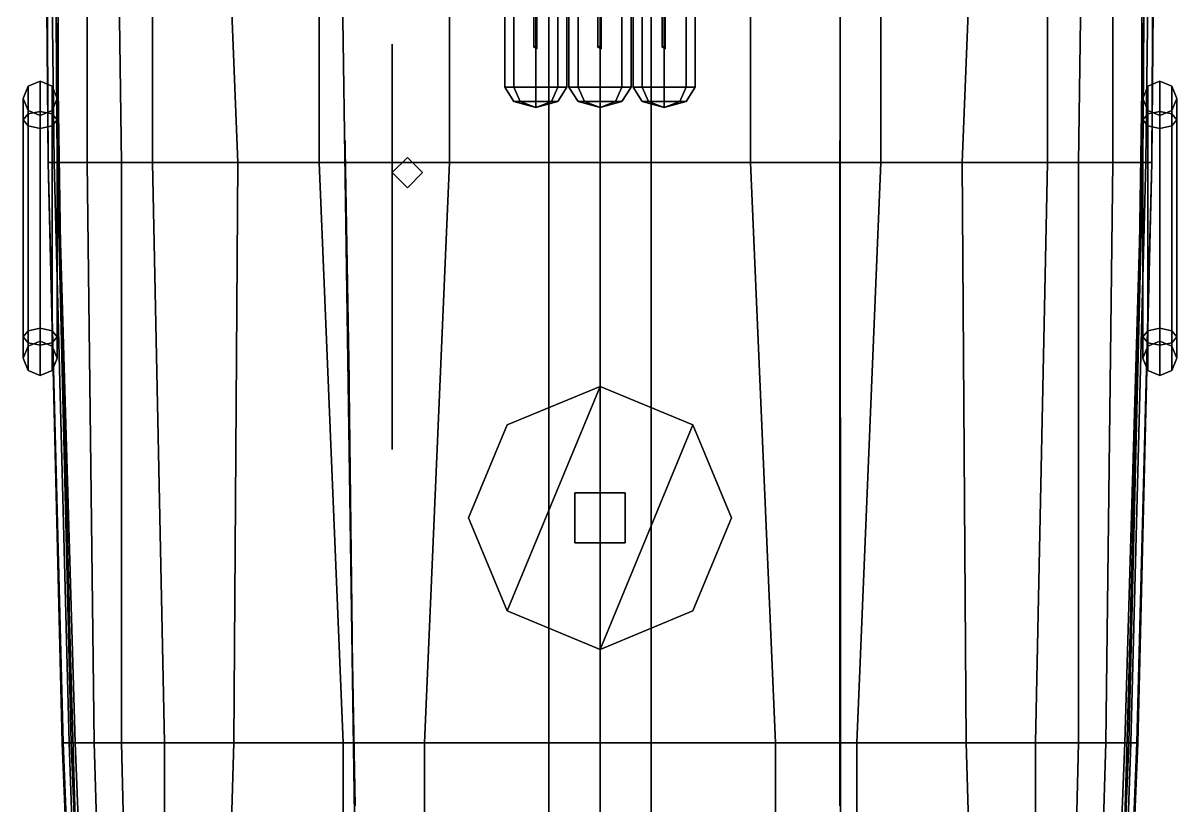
# Model space of a CAD drawing. Header units: millimetres. Extents: x -6 to 6, y -47 to 81.
# Drawn here: x -5.75 to 5.75, y -18.13 to -10.33 of the extents above; entities that cross this region are included whole.
import ezdxf

# ---------------------------------------------------------------- set-up
doc = ezdxf.new("R2010")
doc.units = ezdxf.units.MM
for name, color, linetype in [('boats', 1, 'Continuous'), ('cables', 3, 'Continuous'), ('gun', 1, 'Continuous'), ('rainings', 4, 'Continuous'), ('superstructure', 6, 'Continuous')]:
    doc.layers.add(name, color=color, linetype=linetype)

msp = doc.modelspace()

# ---------------------------------------------------------------- linework, layer by layer
for points in [[(-5.55, -5.99, 0.79), (-5.4, -5.99, -0.27), (-5.4, -11.72, 0.25), (-5.5, -11.72, 1.35)], [(-5.53, -5.99, 1.74), (-5.55, -5.99, 0.79), (-5.5, -11.72, 1.35), (-5.5, -11.72, 1.74)], [(-5.51, -5.99, 2.32), (-5.53, -5.99, 1.74), (-5.5, -11.72, 1.74), (-5.44, -11.72, 2.32)], [(-5.45, -5.99, 2.85), (-5.51, -5.99, 2.32), (-5.44, -11.72, 2.32), (-5.41, -11.72, 2.81)], [(-5.4, -5.99, -0.27), (-5.11, -5.99, -1.11), (-5.11, -11.72, -0.7), (-5.4, -11.72, 0.25)], [(-5.11, -5.99, -1.11), (-4.85, -5.99, -1.59), (-4.77, -11.72, -1.3), (-5.11, -11.72, -0.7)], [(-4.85, -5.99, -1.59), (-4.46, -5.99, -2.02), (-4.46, -11.72, -1.62), (-4.77, -11.72, -1.3)], [(-4.46, -5.99, -2.02), (-3.84, -5.99, -2.4), (-3.61, -11.72, -2.14), (-4.46, -11.72, -1.62)], [(-3.84, -5.99, -2.4), (-2.8, -5.99, -2.77), (-2.8, -11.72, -2.45), (-3.61, -11.72, -2.14)], [(-2.8, -5.99, -2.77), (-1.5, -5.99, -3.04), (-1.5, -11.72, -2.79), (-2.8, -11.72, -2.45)], [(-1.5, -5.99, -3.04), (-0.51, -5.99, -3.16), (-0.51, -11.72, -3.06), (-1.5, -11.72, -2.79)], [(0, -11.72, -3.23), (-0.51, -11.72, -3.06), (-0.51, -5.99, -3.16), (0, -5.99, -3.2)], [(0, -5.99, -3.2), (0.51, -5.99, -3.16), (0.51, -11.72, -3.06), (0, -11.72, -3.23)], [(1.5, -11.72, -2.79), (0.51, -11.72, -3.06), (0.51, -5.99, -3.16), (1.5, -5.99, -3.04)], [(2.8, -11.72, -2.45), (1.5, -11.72, -2.79), (1.5, -5.99, -3.04), (2.8, -5.99, -2.77)], [(3.61, -11.72, -2.14), (2.8, -11.72, -2.45), (2.8, -5.99, -2.77), (3.84, -5.99, -2.4)], [(4.46, -11.72, -1.62), (3.61, -11.72, -2.14), (3.84, -5.99, -2.4), (4.46, -5.99, -2.02)], [(4.77, -11.72, -1.3), (4.46, -11.72, -1.62), (4.46, -5.99, -2.02), (4.85, -5.99, -1.59)], [(5.11, -11.72, -0.7), (4.77, -11.72, -1.3), (4.85, -5.99, -1.59), (5.11, -5.99, -1.11)], [(5.4, -11.72, 0.25), (5.11, -11.72, -0.7), (5.11, -5.99, -1.11), (5.4, -5.99, -0.27)], [(5.5, -11.72, 1.35), (5.4, -11.72, 0.25), (5.4, -5.99, -0.27), (5.55, -5.99, 0.79)], [(5.41, -11.72, 2.81), (5.44, -11.72, 2.32), (5.51, -5.99, 2.32), (5.45, -5.99, 2.85)], [(5.44, -11.72, 2.32), (5.5, -11.72, 1.74), (5.53, -5.99, 1.74), (5.51, -5.99, 2.32)], [(5.5, -11.72, 1.74), (5.5, -11.72, 1.35), (5.55, -5.99, 0.79), (5.53, -5.99, 1.74)], [(-5.5, -11.72, 1.74), (-5.5, -11.72, 1.35), (-5.36, -17.5, 1.15), (-5.35, -17.5, 1.59)], [(-5.5, -11.72, 1.35), (-5.4, -11.72, 0.25), (-5.23, -17.5, 0.25), (-5.36, -17.5, 1.15)], [(-5.44, -11.72, 2.32), (-5.5, -11.72, 1.74), (-5.35, -17.5, 1.59), (-5.29, -17.5, 2.32)], [(-5.41, -11.72, 2.81), (-5.44, -11.72, 2.32), (-5.29, -17.5, 2.32), (-5.27, -17.5, 2.78)], [(-5.4, -11.72, 0.25), (-5.11, -11.72, -0.7), (-5.04, -17.5, -0.43), (-5.23, -17.5, 0.25)], [(-5.11, -11.72, -0.7), (-4.77, -11.72, -1.3), (-4.77, -17.5, -0.96), (-5.04, -17.5, -0.43)], [(-4.77, -11.72, -1.3), (-4.46, -11.72, -1.62), (-4.34, -17.5, -1.4), (-4.77, -17.5, -0.96)], [(-4.46, -11.72, -1.62), (-3.61, -11.72, -2.14), (-3.65, -17.5, -1.8), (-4.34, -17.5, -1.4)], [(-3.61, -11.72, -2.14), (-2.8, -11.72, -2.45), (-2.56, -17.5, -2.25), (-3.65, -17.5, -1.8)], [(-2.8, -11.72, -2.45), (-1.5, -11.72, -2.79), (-1.75, -17.5, -2.47), (-2.56, -17.5, -2.25)], [(-1.5, -11.72, -2.79), (-0.51, -11.72, -3.06), (-0.51, -17.5, -2.79), (-1.75, -17.5, -2.47)], [(0, -17.5, -2.93), (-0.51, -17.5, -2.79), (-0.51, -11.72, -3.06), (0, -11.72, -3.23)], [(0, -11.72, -3.23), (0.51, -11.72, -3.06), (0.51, -17.5, -2.79), (0, -17.5, -2.93)], [(1.75, -17.5, -2.47), (0.51, -17.5, -2.79), (0.51, -11.72, -3.06), (1.5, -11.72, -2.79)], [(2.56, -17.5, -2.25), (1.75, -17.5, -2.47), (1.5, -11.72, -2.79), (2.8, -11.72, -2.45)], [(3.65, -17.5, -1.8), (2.56, -17.5, -2.25), (2.8, -11.72, -2.45), (3.61, -11.72, -2.14)], [(4.34, -17.5, -1.4), (3.65, -17.5, -1.8), (3.61, -11.72, -2.14), (4.46, -11.72, -1.62)], [(4.77, -17.5, -0.96), (4.34, -17.5, -1.4), (4.46, -11.72, -1.62), (4.77, -11.72, -1.3)], [(5.04, -17.5, -0.43), (4.77, -17.5, -0.96), (4.77, -11.72, -1.3), (5.11, -11.72, -0.7)], [(5.23, -17.5, 0.25), (5.04, -17.5, -0.43), (5.11, -11.72, -0.7), (5.4, -11.72, 0.25)], [(5.36, -17.5, 1.15), (5.23, -17.5, 0.25), (5.4, -11.72, 0.25), (5.5, -11.72, 1.35)], [(5.27, -17.5, 2.78), (5.29, -17.5, 2.32), (5.44, -11.72, 2.32), (5.41, -11.72, 2.81)], [(5.29, -17.5, 2.32), (5.35, -17.5, 1.59), (5.5, -11.72, 1.74), (5.44, -11.72, 2.32)], [(5.35, -17.5, 1.59), (5.36, -17.5, 1.15), (5.5, -11.72, 1.35), (5.5, -11.72, 1.74)], [(-5.35, -17.5, 1.59), (-5.36, -17.5, 1.15), (-5.12, -23.25, 1.15), (-5.12, -23.25, 1.59)], [(-5.36, -17.5, 1.15), (-5.23, -17.5, 0.25), (-5, -23.25, 0.25), (-5.12, -23.25, 1.15)], [(-5.29, -17.5, 2.32), (-5.35, -17.5, 1.59), (-5.12, -23.25, 1.59), (-5.09, -23.25, 2.32)], [(-5.27, -17.5, 2.78), (-5.29, -17.5, 2.32), (-5.09, -23.25, 2.32), (-5.03, -23.25, 2.78)], [(-5.23, -17.5, 0.25), (-5.04, -17.5, -0.43), (-4.87, -23.25, -0.28), (-5, -23.25, 0.25)], [(-5.04, -17.5, -0.43), (-4.77, -17.5, -0.96), (-4.63, -23.25, -0.69), (-4.87, -23.25, -0.28)], [(-4.77, -17.5, -0.96), (-4.34, -17.5, -1.4), (-4.34, -23.25, -1), (-4.63, -23.25, -0.69)], [(-4.34, -17.5, -1.4), (-3.65, -17.5, -1.8), (-3.82, -23.25, -1.32), (-4.34, -23.25, -1)], [(-3.65, -17.5, -1.8), (-2.56, -17.5, -2.25), (-2.56, -23.25, -1.82), (-3.82, -23.25, -1.32)], [(-2.56, -17.5, -2.25), (-1.75, -17.5, -2.47), (-1.75, -23.25, -2.09), (-2.56, -23.25, -1.82)], [(-1.75, -17.5, -2.47), (-0.51, -17.5, -2.79), (-0.51, -23.25, -2.4), (-1.75, -23.25, -2.09)], [(0, -23.25, -2.45), (-0.51, -23.25, -2.4), (-0.51, -17.5, -2.79), (0, -17.5, -2.93)], [(0, -17.5, -2.93), (0.51, -17.5, -2.79), (0.51, -23.25, -2.4), (0, -23.25, -2.45)], [(1.75, -23.25, -2.09), (0.51, -23.25, -2.4), (0.51, -17.5, -2.79), (1.75, -17.5, -2.47)], [(2.56, -23.25, -1.82), (1.75, -23.25, -2.09), (1.75, -17.5, -2.47), (2.56, -17.5, -2.25)], [(3.82, -23.25, -1.32), (2.56, -23.25, -1.82), (2.56, -17.5, -2.25), (3.65, -17.5, -1.8)], [(4.34, -23.25, -1), (3.82, -23.25, -1.32), (3.65, -17.5, -1.8), (4.34, -17.5, -1.4)], [(4.63, -23.25, -0.69), (4.34, -23.25, -1), (4.34, -17.5, -1.4), (4.77, -17.5, -0.96)], [(4.87, -23.25, -0.28), (4.63, -23.25, -0.69), (4.77, -17.5, -0.96), (5.04, -17.5, -0.43)], [(5, -23.25, 0.25), (4.87, -23.25, -0.28), (5.04, -17.5, -0.43), (5.23, -17.5, 0.25)], [(5.12, -23.25, 1.15), (5, -23.25, 0.25), (5.23, -17.5, 0.25), (5.36, -17.5, 1.15)], [(5.03, -23.25, 2.78), (5.09, -23.25, 2.32), (5.29, -17.5, 2.32), (5.27, -17.5, 2.78)], [(5.09, -23.25, 2.32), (5.12, -23.25, 1.59), (5.35, -17.5, 1.59), (5.29, -17.5, 2.32)], [(5.12, -23.25, 1.59), (5.12, -23.25, 1.15), (5.36, -17.5, 1.15), (5.35, -17.5, 1.59)]]:
    msp.add_3dface(points)
at = {"layer": 'boats'}
for points in [[(-5.7, -10.96, 4.45), (-5.58, -10.91, 4.45), (-5.58, -10.91, 3.92), (-5.7, -10.96, 3.92)], [(-5.58, -11.21, 3.4), (-5.7, -11.235, 3.444), (-5.7, -10.96, 3.92), (-5.58, -10.91, 3.92)], [(-5.58, -10.91, 4.45), (-5.7, -10.96, 4.45), (-5.7, -11.235, 4.926), (-5.58, -11.21, 4.97)], [(-5.58, -10.91, 4.45), (-5.46, -10.96, 4.45), (-5.46, -10.96, 3.92), (-5.58, -10.91, 3.92)], [(-5.46, -11.235, 3.444), (-5.58, -11.21, 3.4), (-5.58, -10.91, 3.92), (-5.46, -10.96, 3.92)], [(-5.46, -10.96, 4.45), (-5.58, -10.91, 4.45), (-5.58, -11.21, 4.97), (-5.46, -11.235, 4.926)], [(5.46, -10.96, 4.45), (5.58, -10.91, 4.45), (5.58, -10.91, 3.92), (5.46, -10.96, 3.92)], [(5.46, -10.96, 3.92), (5.58, -10.91, 3.92), (5.58, -11.21, 3.4), (5.46, -11.235, 3.444)], [(5.46, -11.235, 4.926), (5.58, -11.21, 4.97), (5.58, -10.91, 4.45), (5.46, -10.96, 4.45)], [(5.58, -10.91, 4.45), (5.7, -10.96, 4.45), (5.7, -10.96, 3.92), (5.58, -10.91, 3.92)], [(5.58, -10.91, 3.92), (5.7, -10.96, 3.92), (5.7, -11.235, 3.444), (5.58, -11.21, 3.4)], [(5.58, -11.21, 4.97), (5.7, -11.235, 4.926), (5.7, -10.96, 4.45), (5.58, -10.91, 4.45)], [(-5.75, -11.08, 4.45), (-5.7, -10.96, 4.45), (-5.7, -10.96, 3.92), (-5.75, -11.08, 3.92)], [(-5.7, -11.235, 3.444), (-5.75, -11.295, 3.548), (-5.75, -11.08, 3.92), (-5.7, -10.96, 3.92)], [(-5.7, -10.96, 4.45), (-5.75, -11.08, 4.45), (-5.75, -11.295, 4.822), (-5.7, -11.235, 4.926)], [(-5.46, -10.96, 4.45), (-5.41, -11.08, 4.45), (-5.41, -11.08, 3.92), (-5.46, -10.96, 3.92)], [(-5.41, -11.295, 3.548), (-5.46, -11.235, 3.444), (-5.46, -10.96, 3.92), (-5.41, -11.08, 3.92)], [(-5.41, -11.08, 4.45), (-5.46, -10.96, 4.45), (-5.46, -11.235, 4.926), (-5.41, -11.295, 4.822)], [(5.41, -11.08, 4.45), (5.46, -10.96, 4.45), (5.46, -10.96, 3.92), (5.41, -11.08, 3.92)], [(5.41, -11.08, 3.92), (5.46, -10.96, 3.92), (5.46, -11.235, 3.444), (5.41, -11.295, 3.548)], [(5.41, -11.295, 4.822), (5.46, -11.235, 4.926), (5.46, -10.96, 4.45), (5.41, -11.08, 4.45)], [(5.7, -10.96, 4.45), (5.75, -11.08, 4.45), (5.75, -11.08, 3.92), (5.7, -10.96, 3.92)], [(5.7, -10.96, 3.92), (5.75, -11.08, 3.92), (5.75, -11.295, 3.548), (5.7, -11.235, 3.444)], [(5.7, -11.235, 4.926), (5.75, -11.295, 4.822), (5.75, -11.08, 4.45), (5.7, -10.96, 4.45)], [(-5.7, -11.2, 4.45), (-5.75, -11.08, 4.45), (-5.75, -11.08, 3.92), (-5.7, -11.2, 3.92)], [(-5.75, -11.295, 3.548), (-5.7, -11.355, 3.652), (-5.7, -11.2, 3.92), (-5.75, -11.08, 3.92)], [(-5.75, -11.08, 4.45), (-5.7, -11.2, 4.45), (-5.7, -11.355, 4.718), (-5.75, -11.295, 4.822)], [(-5.41, -11.08, 4.45), (-5.46, -11.2, 4.45), (-5.46, -11.2, 3.92), (-5.41, -11.08, 3.92)], [(-5.46, -11.355, 3.652), (-5.41, -11.295, 3.548), (-5.41, -11.08, 3.92), (-5.46, -11.2, 3.92)], [(-5.46, -11.2, 4.45), (-5.41, -11.08, 4.45), (-5.41, -11.295, 4.822), (-5.46, -11.355, 4.718)], [(5.46, -11.2, 4.45), (5.41, -11.08, 4.45), (5.41, -11.08, 3.92), (5.46, -11.2, 3.92)], [(5.46, -11.2, 3.92), (5.41, -11.08, 3.92), (5.41, -11.295, 3.548), (5.46, -11.355, 3.652)], [(5.46, -11.355, 4.718), (5.41, -11.295, 4.822), (5.41, -11.08, 4.45), (5.46, -11.2, 4.45)], [(5.75, -11.08, 4.45), (5.7, -11.2, 4.45), (5.7, -11.2, 3.92), (5.75, -11.08, 3.92)], [(5.75, -11.08, 3.92), (5.7, -11.2, 3.92), (5.7, -11.355, 3.652), (5.75, -11.295, 3.548)], [(5.75, -11.295, 4.822), (5.7, -11.355, 4.718), (5.7, -11.2, 4.45), (5.75, -11.08, 4.45)], [(-5.75, -11.295, 3.548), (-5.7, -11.235, 3.444), (-5.7, -13.515, 3.444), (-5.75, -13.455, 3.548)], [(-5.7, -11.235, 4.926), (-5.75, -11.295, 4.822), (-5.75, -13.455, 4.822), (-5.7, -13.515, 4.926)], [(-5.58, -11.25, 4.45), (-5.7, -11.2, 4.45), (-5.7, -11.2, 3.92), (-5.58, -11.25, 3.92)], [(-5.7, -11.355, 3.652), (-5.58, -11.38, 3.695), (-5.58, -11.25, 3.92), (-5.7, -11.2, 3.92)], [(-5.7, -11.2, 4.45), (-5.58, -11.25, 4.45), (-5.58, -11.38, 4.675), (-5.7, -11.355, 4.718)], [(-5.7, -11.235, 3.444), (-5.58, -11.21, 3.4), (-5.58, -13.54, 3.4), (-5.7, -13.515, 3.444)], [(-5.58, -11.21, 4.97), (-5.7, -11.235, 4.926), (-5.7, -13.515, 4.926), (-5.58, -13.54, 4.97)], [(-5.46, -11.2, 4.45), (-5.58, -11.25, 4.45), (-5.58, -11.25, 3.92), (-5.46, -11.2, 3.92)], [(-5.58, -11.38, 3.695), (-5.46, -11.355, 3.652), (-5.46, -11.2, 3.92), (-5.58, -11.25, 3.92)], [(-5.58, -11.25, 4.45), (-5.46, -11.2, 4.45), (-5.46, -11.355, 4.718), (-5.58, -11.38, 4.675)], [(-5.58, -11.21, 3.4), (-5.46, -11.235, 3.444), (-5.46, -13.515, 3.444), (-5.58, -13.54, 3.4)], [(-5.46, -11.235, 4.926), (-5.58, -11.21, 4.97), (-5.58, -13.54, 4.97), (-5.46, -13.515, 4.926)], [(-5.46, -11.2, 3.92), (-5.46, -13.55, 3.92), (-5.46, -13.55, 4.45), (-5.46, -11.2, 4.45)], [(-5.46, -11.2, 4.45), (-5.46, -13.55, 4.45), (-5.46, -13.55, 3.92), (-5.46, -11.2, 3.92)], [(-5.46, -11.2, 3.92), (-5.46, -13.55, 3.92), (-5.46, -13.395, 3.652), (-5.46, -11.355, 3.652)], [(-5.46, -11.355, 3.652), (-5.46, -13.395, 3.652), (-5.46, -13.55, 3.92), (-5.46, -11.2, 3.92)], [(-5.46, -11.2, 4.45), (-5.46, -13.55, 4.45), (-5.46, -13.395, 4.718), (-5.46, -11.355, 4.718)], [(-5.46, -11.355, 4.718), (-5.46, -13.395, 4.718), (-5.46, -13.55, 4.45), (-5.46, -11.2, 4.45)], [(-5.46, -11.235, 3.444), (-5.41, -11.295, 3.548), (-5.41, -13.455, 3.548), (-5.46, -13.515, 3.444)], [(-5.41, -11.295, 4.822), (-5.46, -11.235, 4.926), (-5.46, -13.515, 4.926), (-5.41, -13.455, 4.822)], [(5.46, -13.515, 3.444), (5.41, -13.455, 3.548), (5.41, -11.295, 3.548), (5.46, -11.235, 3.444)], [(5.41, -13.455, 4.822), (5.46, -13.515, 4.926), (5.46, -11.235, 4.926), (5.41, -11.295, 4.822)], [(5.58, -11.25, 4.45), (5.46, -11.2, 4.45), (5.46, -11.2, 3.92), (5.58, -11.25, 3.92)], [(5.46, -13.55, 3.92), (5.46, -11.2, 3.92), (5.46, -11.2, 4.45), (5.46, -13.55, 4.45)], [(5.46, -13.55, 4.45), (5.46, -11.2, 4.45), (5.46, -11.2, 3.92), (5.46, -13.55, 3.92)], [(5.58, -11.25, 3.92), (5.46, -11.2, 3.92), (5.46, -11.355, 3.652), (5.58, -11.38, 3.695)], [(5.46, -13.55, 3.92), (5.46, -11.2, 3.92), (5.46, -11.355, 3.652), (5.46, -13.395, 3.652)], [(5.46, -13.395, 3.652), (5.46, -11.355, 3.652), (5.46, -11.2, 3.92), (5.46, -13.55, 3.92)], [(5.58, -11.38, 4.675), (5.46, -11.355, 4.718), (5.46, -11.2, 4.45), (5.58, -11.25, 4.45)], [(5.46, -13.55, 4.45), (5.46, -11.2, 4.45), (5.46, -11.355, 4.718), (5.46, -13.395, 4.718)], [(5.46, -13.395, 4.718), (5.46, -11.355, 4.718), (5.46, -11.2, 4.45), (5.46, -13.55, 4.45)], [(5.58, -13.54, 3.4), (5.46, -13.515, 3.444), (5.46, -11.235, 3.444), (5.58, -11.21, 3.4)], [(5.46, -13.515, 4.926), (5.58, -13.54, 4.97), (5.58, -11.21, 4.97), (5.46, -11.235, 4.926)], [(5.7, -11.2, 4.45), (5.58, -11.25, 4.45), (5.58, -11.25, 3.92), (5.7, -11.2, 3.92)], [(5.7, -11.2, 3.92), (5.58, -11.25, 3.92), (5.58, -11.38, 3.695), (5.7, -11.355, 3.652)], [(5.7, -11.355, 4.718), (5.58, -11.38, 4.675), (5.58, -11.25, 4.45), (5.7, -11.2, 4.45)], [(5.7, -13.515, 3.444), (5.58, -13.54, 3.4), (5.58, -11.21, 3.4), (5.7, -11.235, 3.444)], [(5.58, -13.54, 4.97), (5.7, -13.515, 4.926), (5.7, -11.235, 4.926), (5.58, -11.21, 4.97)], [(5.75, -13.455, 3.548), (5.7, -13.515, 3.444), (5.7, -11.235, 3.444), (5.75, -11.295, 3.548)], [(5.7, -13.515, 4.926), (5.75, -13.455, 4.822), (5.75, -11.295, 4.822), (5.7, -11.235, 4.926)], [(-5.7, -11.355, 3.652), (-5.75, -11.295, 3.548), (-5.75, -13.455, 3.548), (-5.7, -13.395, 3.652)], [(-5.75, -11.295, 4.822), (-5.7, -11.355, 4.718), (-5.7, -13.395, 4.718), (-5.75, -13.455, 4.822)], [(-5.58, -11.38, 3.695), (-5.7, -11.355, 3.652), (-5.7, -13.395, 3.652), (-5.58, -13.37, 3.695)], [(-5.7, -11.355, 4.718), (-5.58, -11.38, 4.675), (-5.58, -13.37, 4.675), (-5.7, -13.395, 4.718)], [(-5.46, -11.355, 3.652), (-5.58, -11.38, 3.695), (-5.58, -13.37, 3.695), (-5.46, -13.395, 3.652)], [(-5.58, -11.38, 4.675), (-5.46, -11.355, 4.718), (-5.46, -13.395, 4.718), (-5.58, -13.37, 4.675)], [(-5.41, -11.295, 3.548), (-5.46, -11.355, 3.652), (-5.46, -13.395, 3.652), (-5.41, -13.455, 3.548)], [(-5.46, -11.355, 4.718), (-5.41, -11.295, 4.822), (-5.41, -13.455, 4.822), (-5.46, -13.395, 4.718)], [(5.41, -13.455, 3.548), (5.46, -13.395, 3.652), (5.46, -11.355, 3.652), (5.41, -11.295, 3.548)], [(5.46, -13.395, 4.718), (5.41, -13.455, 4.822), (5.41, -11.295, 4.822), (5.46, -11.355, 4.718)], [(5.46, -13.395, 3.652), (5.58, -13.37, 3.695), (5.58, -11.38, 3.695), (5.46, -11.355, 3.652)], [(5.58, -13.37, 4.675), (5.46, -13.395, 4.718), (5.46, -11.355, 4.718), (5.58, -11.38, 4.675)], [(5.58, -13.37, 3.695), (5.7, -13.395, 3.652), (5.7, -11.355, 3.652), (5.58, -11.38, 3.695)], [(5.7, -13.395, 4.718), (5.58, -13.37, 4.675), (5.58, -11.38, 4.675), (5.7, -11.355, 4.718)], [(5.7, -13.395, 3.652), (5.75, -13.455, 3.548), (5.75, -11.295, 3.548), (5.7, -11.355, 3.652)], [(5.75, -13.455, 4.822), (5.7, -13.395, 4.718), (5.7, -11.355, 4.718), (5.75, -11.295, 4.822)], [(-5.75, -13.67, 3.92), (-5.7, -13.55, 3.92), (-5.7, -13.395, 3.652), (-5.75, -13.455, 3.548)], [(-5.75, -13.455, 4.822), (-5.7, -13.395, 4.718), (-5.7, -13.55, 4.45), (-5.75, -13.67, 4.45)], [(-5.7, -13.79, 3.92), (-5.75, -13.67, 3.92), (-5.75, -13.455, 3.548), (-5.7, -13.515, 3.444)], [(-5.7, -13.515, 4.926), (-5.75, -13.455, 4.822), (-5.75, -13.67, 4.45), (-5.7, -13.79, 4.45)], [(-5.7, -13.55, 3.92), (-5.58, -13.5, 3.92), (-5.58, -13.37, 3.695), (-5.7, -13.395, 3.652)], [(-5.7, -13.395, 4.718), (-5.58, -13.37, 4.675), (-5.58, -13.5, 4.45), (-5.7, -13.55, 4.45)], [(-5.58, -13.5, 3.92), (-5.46, -13.55, 3.92), (-5.46, -13.395, 3.652), (-5.58, -13.37, 3.695)], [(-5.58, -13.37, 4.675), (-5.46, -13.395, 4.718), (-5.46, -13.55, 4.45), (-5.58, -13.5, 4.45)], [(-5.46, -13.55, 3.92), (-5.41, -13.67, 3.92), (-5.41, -13.455, 3.548), (-5.46, -13.395, 3.652)], [(-5.46, -13.395, 4.718), (-5.41, -13.455, 4.822), (-5.41, -13.67, 4.45), (-5.46, -13.55, 4.45)], [(-5.41, -13.67, 3.92), (-5.46, -13.79, 3.92), (-5.46, -13.515, 3.444), (-5.41, -13.455, 3.548)], [(-5.41, -13.455, 4.822), (-5.46, -13.515, 4.926), (-5.46, -13.79, 4.45), (-5.41, -13.67, 4.45)], [(5.46, -13.395, 3.652), (5.41, -13.455, 3.548), (5.41, -13.67, 3.92), (5.46, -13.55, 3.92)], [(5.46, -13.55, 4.45), (5.41, -13.67, 4.45), (5.41, -13.455, 4.822), (5.46, -13.395, 4.718)], [(5.58, -13.37, 3.695), (5.46, -13.395, 3.652), (5.46, -13.55, 3.92), (5.58, -13.5, 3.92)], [(5.58, -13.5, 4.45), (5.46, -13.55, 4.45), (5.46, -13.395, 4.718), (5.58, -13.37, 4.675)], [(5.7, -13.395, 3.652), (5.58, -13.37, 3.695), (5.58, -13.5, 3.92), (5.7, -13.55, 3.92)], [(5.7, -13.55, 4.45), (5.58, -13.5, 4.45), (5.58, -13.37, 4.675), (5.7, -13.395, 4.718)], [(5.75, -13.455, 3.548), (5.7, -13.395, 3.652), (5.7, -13.55, 3.92), (5.75, -13.67, 3.92)], [(5.75, -13.67, 4.45), (5.7, -13.55, 4.45), (5.7, -13.395, 4.718), (5.75, -13.455, 4.822)], [(-5.75, -13.67, 4.45), (-5.7, -13.55, 4.45), (-5.7, -13.55, 3.92), (-5.75, -13.67, 3.92)], [(-5.7, -13.55, 4.45), (-5.58, -13.5, 4.45), (-5.58, -13.5, 3.92), (-5.7, -13.55, 3.92)], [(-5.58, -13.84, 3.92), (-5.7, -13.79, 3.92), (-5.7, -13.515, 3.444), (-5.58, -13.54, 3.4)], [(-5.58, -13.54, 4.97), (-5.7, -13.515, 4.926), (-5.7, -13.79, 4.45), (-5.58, -13.84, 4.45)], [(-5.58, -13.5, 4.45), (-5.46, -13.55, 4.45), (-5.46, -13.55, 3.92), (-5.58, -13.5, 3.92)], [(-5.46, -13.79, 3.92), (-5.58, -13.84, 3.92), (-5.58, -13.54, 3.4), (-5.46, -13.515, 3.444)], [(-5.46, -13.515, 4.926), (-5.58, -13.54, 4.97), (-5.58, -13.84, 4.45), (-5.46, -13.79, 4.45)], [(-5.46, -13.55, 4.45), (-5.41, -13.67, 4.45), (-5.41, -13.67, 3.92), (-5.46, -13.55, 3.92)], [(5.41, -13.455, 3.548), (5.46, -13.515, 3.444), (5.46, -13.79, 3.92), (5.41, -13.67, 3.92)], [(5.41, -13.67, 4.45), (5.46, -13.79, 4.45), (5.46, -13.515, 4.926), (5.41, -13.455, 4.822)], [(5.41, -13.67, 4.45), (5.46, -13.55, 4.45), (5.46, -13.55, 3.92), (5.41, -13.67, 3.92)], [(5.46, -13.55, 4.45), (5.58, -13.5, 4.45), (5.58, -13.5, 3.92), (5.46, -13.55, 3.92)], [(5.46, -13.515, 3.444), (5.58, -13.54, 3.4), (5.58, -13.84, 3.92), (5.46, -13.79, 3.92)], [(5.46, -13.79, 4.45), (5.58, -13.84, 4.45), (5.58, -13.54, 4.97), (5.46, -13.515, 4.926)], [(5.58, -13.5, 4.45), (5.7, -13.55, 4.45), (5.7, -13.55, 3.92), (5.58, -13.5, 3.92)], [(5.58, -13.54, 3.4), (5.7, -13.515, 3.444), (5.7, -13.79, 3.92), (5.58, -13.84, 3.92)], [(5.58, -13.84, 4.45), (5.7, -13.79, 4.45), (5.7, -13.515, 4.926), (5.58, -13.54, 4.97)], [(5.7, -13.515, 3.444), (5.75, -13.455, 3.548), (5.75, -13.67, 3.92), (5.7, -13.79, 3.92)], [(5.7, -13.79, 4.45), (5.75, -13.67, 4.45), (5.75, -13.455, 4.822), (5.7, -13.515, 4.926)], [(5.7, -13.55, 4.45), (5.75, -13.67, 4.45), (5.75, -13.67, 3.92), (5.7, -13.55, 3.92)], [(-5.7, -13.79, 4.45), (-5.75, -13.67, 4.45), (-5.75, -13.67, 3.92), (-5.7, -13.79, 3.92)], [(-5.41, -13.67, 4.45), (-5.46, -13.79, 4.45), (-5.46, -13.79, 3.92), (-5.41, -13.67, 3.92)], [(5.46, -13.79, 4.45), (5.41, -13.67, 4.45), (5.41, -13.67, 3.92), (5.46, -13.79, 3.92)], [(5.75, -13.67, 4.45), (5.7, -13.79, 4.45), (5.7, -13.79, 3.92), (5.75, -13.67, 3.92)], [(-5.58, -13.84, 4.45), (-5.7, -13.79, 4.45), (-5.7, -13.79, 3.92), (-5.58, -13.84, 3.92)], [(-5.46, -13.79, 4.45), (-5.58, -13.84, 4.45), (-5.58, -13.84, 3.92), (-5.46, -13.79, 3.92)], [(5.58, -13.84, 4.45), (5.46, -13.79, 4.45), (5.46, -13.79, 3.92), (5.58, -13.84, 3.92)], [(5.7, -13.79, 4.45), (5.58, -13.84, 4.45), (5.58, -13.84, 3.92), (5.7, -13.79, 3.92)]]:
    msp.add_3dface(points, dxfattribs=at)
at = {"layer": 'cables'}
for points in [[(0, -9.99, 9.24), (0, -10.03, 9.28), (0, -13.95, 7.42), (0, -13.95, 7.37)], [(0, -10.03, 9.28), (0, -9.99, 9.24), (0, -13.95, 7.37), (0, -13.95, 7.42)]]:
    msp.add_3dface(points, dxfattribs=at)
at = {"layer": 'gun'}
for points in [[(-0.95, -10.97, 6.21), (-0.859, -10.97, 6.429), (-0.859, -4.28, 6.429), (-0.95, -5.32, 6.21)], [(-0.859, -10.97, 6.429), (-0.64, -10.97, 6.52), (-0.64, -4.28, 6.52), (-0.859, -4.28, 6.429)], [(-0.66, -10.57, 6.55), (-0.63, -10.587, 6.567), (-0.63, -4.33, 6.567), (-0.66, -4.33, 6.55)], [(-0.63, -10.587, 6.533), (-0.66, -10.57, 6.55), (-0.66, -4.33, 6.55), (-0.63, -4.33, 6.533)], [(-0.64, -10.97, 6.52), (-0.421, -10.97, 6.429), (-0.421, -4.28, 6.429), (-0.64, -4.28, 6.52)], [(-0.63, -10.587, 6.567), (-0.63, -10.553, 6.533), (-0.63, -4.33, 6.533), (-0.63, -4.33, 6.567)], [(-0.421, -10.97, 6.429), (-0.33, -10.97, 6.21), (-0.33, -5.32, 6.21), (-0.421, -4.28, 6.429)], [(-0.31, -10.97, 6.21), (-0.219, -10.97, 6.429), (-0.219, -4.28, 6.429), (-0.31, -5.32, 6.21)], [(-0.219, -10.97, 6.429), (0, -10.97, 6.52), (0, -4.28, 6.52), (-0.219, -4.28, 6.429)], [(-0.02, -10.57, 6.55), (0.01, -10.587, 6.567), (0.01, -4.33, 6.567), (-0.02, -4.33, 6.55)], [(0.01, -10.587, 6.533), (-0.02, -10.57, 6.55), (-0.02, -4.33, 6.55), (0.01, -4.33, 6.533)], [(0, -10.97, 6.52), (0.219, -10.97, 6.429), (0.219, -4.28, 6.429), (0, -4.28, 6.52)], [(0.01, -10.587, 6.567), (0.01, -10.553, 6.533), (0.01, -4.33, 6.533), (0.01, -4.33, 6.567)], [(0.219, -10.97, 6.429), (0.31, -10.97, 6.21), (0.31, -5.32, 6.21), (0.219, -4.28, 6.429)], [(0.33, -10.97, 6.21), (0.421, -10.97, 6.429), (0.421, -4.28, 6.429), (0.33, -5.32, 6.21)], [(0.421, -10.97, 6.429), (0.64, -10.97, 6.52), (0.64, -4.28, 6.52), (0.421, -4.28, 6.429)], [(0.62, -10.57, 6.55), (0.65, -10.587, 6.567), (0.65, -4.33, 6.567), (0.62, -4.33, 6.55)], [(0.65, -10.587, 6.533), (0.62, -10.57, 6.55), (0.62, -4.33, 6.55), (0.65, -4.33, 6.533)], [(0.64, -10.97, 6.52), (0.859, -10.97, 6.429), (0.859, -4.28, 6.429), (0.64, -4.28, 6.52)], [(0.65, -10.587, 6.567), (0.65, -10.553, 6.533), (0.65, -4.33, 6.533), (0.65, -4.33, 6.567)], [(0.859, -10.97, 6.429), (0.95, -10.97, 6.21), (0.95, -5.32, 6.21), (0.859, -4.28, 6.429)], [(-0.859, -10.97, 5.991), (-0.95, -10.97, 6.21), (-0.95, -5.32, 6.21), (-0.859, -6.79, 5.991)], [(-0.33, -10.97, 6.21), (-0.421, -10.97, 5.991), (-0.421, -6.79, 5.991), (-0.33, -5.32, 6.21)], [(-0.219, -10.97, 5.991), (-0.31, -10.97, 6.21), (-0.31, -5.32, 6.21), (-0.219, -6.79, 5.991)], [(0.31, -10.97, 6.21), (0.219, -10.97, 5.991), (0.219, -6.79, 5.991), (0.31, -5.32, 6.21)], [(0.421, -10.97, 5.991), (0.33, -10.97, 6.21), (0.33, -5.32, 6.21), (0.421, -6.79, 5.991)], [(0.95, -10.97, 6.21), (0.859, -10.97, 5.991), (0.859, -6.79, 5.991), (0.95, -5.32, 6.21)], [(-0.64, -10.97, 5.9), (-0.859, -10.97, 5.991), (-0.859, -6.79, 5.991), (-0.64, -7.28, 5.9)], [(-0.421, -10.97, 5.991), (-0.64, -10.97, 5.9), (-0.64, -7.28, 5.9), (-0.421, -6.79, 5.991)], [(0, -10.97, 5.9), (-0.219, -10.97, 5.991), (-0.219, -6.79, 5.991), (0, -7.28, 5.9)], [(0.219, -10.97, 5.991), (0, -10.97, 5.9), (0, -7.28, 5.9), (0.219, -6.79, 5.991)], [(0.64, -10.97, 5.9), (0.421, -10.97, 5.991), (0.421, -6.79, 5.991), (0.64, -7.28, 5.9)], [(0.859, -10.97, 5.991), (0.64, -10.97, 5.9), (0.64, -7.28, 5.9), (0.859, -6.79, 5.991)], [(-0.63, -10.553, 6.51), (-0.66, -10.57, 6.51), (-0.66, -10.57, 6.55), (-0.63, -10.553, 6.533)], [(-0.66, -10.57, 6.51), (-0.63, -10.587, 6.51), (-0.63, -10.587, 6.567), (-0.66, -10.57, 6.55)], [(-0.63, -10.587, 6.51), (-0.63, -10.553, 6.51), (-0.63, -10.553, 6.533), (-0.63, -10.587, 6.567)], [(0.01, -10.553, 6.51), (-0.02, -10.57, 6.51), (-0.02, -10.57, 6.55), (0.01, -10.553, 6.533)], [(-0.02, -10.57, 6.51), (0.01, -10.587, 6.51), (0.01, -10.587, 6.567), (-0.02, -10.57, 6.55)], [(0.01, -10.587, 6.51), (0.01, -10.553, 6.51), (0.01, -10.553, 6.533), (0.01, -10.587, 6.567)], [(0.65, -10.553, 6.51), (0.62, -10.57, 6.51), (0.62, -10.57, 6.55), (0.65, -10.553, 6.533)], [(0.62, -10.57, 6.51), (0.65, -10.587, 6.51), (0.65, -10.587, 6.567), (0.62, -10.57, 6.55)], [(0.65, -10.587, 6.51), (0.65, -10.553, 6.51), (0.65, -10.553, 6.533), (0.65, -10.587, 6.567)], [(-0.859, -11.11, 6.21), (-0.95, -10.97, 6.21), (-0.859, -10.97, 5.991), (-0.795, -11.11, 6.055)], [(-0.795, -11.11, 6.365), (-0.859, -10.97, 6.429), (-0.95, -10.97, 6.21), (-0.859, -11.11, 6.21)], [(-0.795, -11.11, 6.055), (-0.859, -10.97, 5.991), (-0.64, -10.97, 5.9), (-0.64, -11.11, 5.991)], [(-0.64, -11.11, 6.429), (-0.64, -10.97, 6.52), (-0.859, -10.97, 6.429), (-0.795, -11.11, 6.365)], [(-0.64, -11.11, 5.991), (-0.64, -10.97, 5.9), (-0.421, -10.97, 5.991), (-0.485, -11.11, 6.055)], [(-0.485, -11.11, 6.365), (-0.421, -10.97, 6.429), (-0.64, -10.97, 6.52), (-0.64, -11.11, 6.429)], [(-0.485, -11.11, 6.055), (-0.421, -10.97, 5.991), (-0.33, -10.97, 6.21), (-0.421, -11.11, 6.21)], [(-0.421, -11.11, 6.21), (-0.33, -10.97, 6.21), (-0.421, -10.97, 6.429), (-0.485, -11.11, 6.365)], [(-0.155, -11.11, 6.365), (-0.219, -10.97, 6.429), (-0.31, -10.97, 6.21), (-0.219, -11.11, 6.21)], [(-0.219, -11.11, 6.21), (-0.31, -10.97, 6.21), (-0.219, -10.97, 5.991), (-0.155, -11.11, 6.055)], [(0, -11.11, 6.429), (0, -10.97, 6.52), (-0.219, -10.97, 6.429), (-0.155, -11.11, 6.365)], [(-0.155, -11.11, 6.055), (-0.219, -10.97, 5.991), (0, -10.97, 5.9), (0, -11.11, 5.991)], [(0.155, -11.11, 6.365), (0.219, -10.97, 6.429), (0, -10.97, 6.52), (0, -11.11, 6.429)], [(0, -11.11, 5.991), (0, -10.97, 5.9), (0.219, -10.97, 5.991), (0.155, -11.11, 6.055)], [(0.219, -11.11, 6.21), (0.31, -10.97, 6.21), (0.219, -10.97, 6.429), (0.155, -11.11, 6.365)], [(0.155, -11.11, 6.055), (0.219, -10.97, 5.991), (0.31, -10.97, 6.21), (0.219, -11.11, 6.21)], [(0.421, -11.11, 6.21), (0.33, -10.97, 6.21), (0.421, -10.97, 5.991), (0.485, -11.11, 6.055)], [(0.485, -11.11, 6.365), (0.421, -10.97, 6.429), (0.33, -10.97, 6.21), (0.421, -11.11, 6.21)], [(0.485, -11.11, 6.055), (0.421, -10.97, 5.991), (0.64, -10.97, 5.9), (0.64, -11.11, 5.991)], [(0.64, -11.11, 6.429), (0.64, -10.97, 6.52), (0.421, -10.97, 6.429), (0.485, -11.11, 6.365)], [(0.64, -11.11, 5.991), (0.64, -10.97, 5.9), (0.859, -10.97, 5.991), (0.795, -11.11, 6.055)], [(0.795, -11.11, 6.365), (0.859, -10.97, 6.429), (0.64, -10.97, 6.52), (0.64, -11.11, 6.429)], [(0.795, -11.11, 6.055), (0.859, -10.97, 5.991), (0.95, -10.97, 6.21), (0.859, -11.11, 6.21)], [(0.859, -11.11, 6.21), (0.95, -10.97, 6.21), (0.859, -10.97, 6.429), (0.795, -11.11, 6.365)], [(-0.64, -11.17, 6.21), (-0.859, -11.11, 6.21), (-0.795, -11.11, 6.055), (-0.64, -11.17, 6.21)], [(-0.64, -11.17, 6.21), (-0.795, -11.11, 6.365), (-0.859, -11.11, 6.21), (-0.64, -11.17, 6.21)], [(-0.64, -11.17, 6.21), (-0.795, -11.11, 6.055), (-0.64, -11.11, 5.991), (-0.64, -11.17, 6.21)], [(-0.64, -11.17, 6.21), (-0.64, -11.11, 6.429), (-0.795, -11.11, 6.365), (-0.64, -11.17, 6.21)], [(-0.64, -11.17, 6.21), (-0.485, -11.11, 6.055), (-0.421, -11.11, 6.21), (-0.64, -11.17, 6.21)], [(-0.64, -11.17, 6.21), (-0.64, -11.11, 5.991), (-0.485, -11.11, 6.055), (-0.64, -11.17, 6.21)], [(-0.64, -11.17, 6.21), (-0.485, -11.11, 6.365), (-0.64, -11.11, 6.429), (-0.64, -11.17, 6.21)], [(-0.64, -11.17, 6.21), (-0.421, -11.11, 6.21), (-0.485, -11.11, 6.365), (-0.64, -11.17, 6.21)], [(0, -11.17, 6.21), (-0.155, -11.11, 6.365), (-0.219, -11.11, 6.21), (0, -11.17, 6.21)], [(0, -11.17, 6.21), (-0.219, -11.11, 6.21), (-0.155, -11.11, 6.055), (0, -11.17, 6.21)], [(0, -11.17, 6.21), (0, -11.11, 6.429), (-0.155, -11.11, 6.365), (0, -11.17, 6.21)], [(0, -11.17, 6.21), (-0.155, -11.11, 6.055), (0, -11.11, 5.991), (0, -11.17, 6.21)], [(0, -11.17, 6.21), (0.219, -11.11, 6.21), (0.155, -11.11, 6.365), (0, -11.17, 6.21)], [(0, -11.17, 6.21), (0.155, -11.11, 6.365), (0, -11.11, 6.429), (0, -11.17, 6.21)], [(0, -11.17, 6.21), (0, -11.11, 5.991), (0.155, -11.11, 6.055), (0, -11.17, 6.21)], [(0, -11.17, 6.21), (0.155, -11.11, 6.055), (0.219, -11.11, 6.21), (0, -11.17, 6.21)], [(0.64, -11.17, 6.21), (0.421, -11.11, 6.21), (0.485, -11.11, 6.055), (0.64, -11.17, 6.21)], [(0.64, -11.17, 6.21), (0.485, -11.11, 6.365), (0.421, -11.11, 6.21), (0.64, -11.17, 6.21)], [(0.64, -11.17, 6.21), (0.485, -11.11, 6.055), (0.64, -11.11, 5.991), (0.64, -11.17, 6.21)], [(0.64, -11.17, 6.21), (0.64, -11.11, 6.429), (0.485, -11.11, 6.365), (0.64, -11.17, 6.21)], [(0.64, -11.17, 6.21), (0.795, -11.11, 6.055), (0.859, -11.11, 6.21), (0.64, -11.17, 6.21)], [(0.64, -11.17, 6.21), (0.64, -11.11, 5.991), (0.795, -11.11, 6.055), (0.64, -11.17, 6.21)], [(0.64, -11.17, 6.21), (0.795, -11.11, 6.365), (0.64, -11.11, 6.429), (0.64, -11.17, 6.21)], [(0.64, -11.17, 6.21), (0.859, -11.11, 6.21), (0.795, -11.11, 6.365), (0.64, -11.17, 6.21)]]:
    msp.add_3dface(points, dxfattribs=at)
at = {"layer": 'rainings'}
for points in [[(-5.37, -12.99, 3.41), (-5.37, -12.99, 3.36), (-5.41, -10.33, 3.43), (-5.41, -10.33, 3.47)], [(-5.37, -12.99, 3.36), (-5.37, -12.99, 3.41), (-5.41, -10.33, 3.47), (-5.41, -10.33, 3.43)], [(-5.37, -12.99, 3.79), (-5.37, -12.99, 3.74), (-5.41, -10.33, 3.81), (-5.41, -10.33, 3.85)], [(-5.37, -12.99, 3.74), (-5.37, -12.99, 3.79), (-5.41, -10.33, 3.85), (-5.41, -10.33, 3.81)], [(5.37, -12.99, 3.74), (5.37, -12.99, 3.79), (5.41, -10.33, 3.85), (5.41, -10.33, 3.81)], [(5.37, -12.99, 3.79), (5.37, -12.99, 3.74), (5.41, -10.33, 3.81), (5.41, -10.33, 3.85)], [(5.37, -12.99, 3.36), (5.37, -12.99, 3.41), (5.41, -10.33, 3.47), (5.41, -10.33, 3.43)], [(5.37, -12.99, 3.41), (5.37, -12.99, 3.36), (5.41, -10.33, 3.43), (5.41, -10.33, 3.47)], [(-2.54, -11.5, 6.33), (-2.54, -11.59, 6.33), (-2.54, -11.59, 5.19), (-2.54, -11.5, 5.19)], [(-2.54, -11.59, 6.33), (-2.54, -11.5, 6.33), (-2.54, -11.5, 5.19), (-2.54, -11.59, 5.19)], [(-2.5, -13.88, 5.88), (-2.5, -13.88, 5.94), (-2.54, -11.59, 5.96), (-2.54, -11.59, 5.9)], [(-2.5, -13.88, 5.94), (-2.5, -13.88, 5.88), (-2.54, -11.59, 5.9), (-2.54, -11.59, 5.96)], [(-2.5, -13.88, 6.3), (-2.5, -13.88, 6.24), (-2.54, -11.59, 6.26), (-2.54, -11.59, 6.32)], [(-2.5, -13.88, 6.24), (-2.5, -13.88, 6.3), (-2.54, -11.59, 6.32), (-2.54, -11.59, 6.26)], [(2.39, -11.59, 6.33), (2.39, -11.5, 6.33), (2.39, -11.5, 5.19), (2.39, -11.59, 5.19)], [(2.39, -11.5, 6.33), (2.39, -11.59, 6.33), (2.39, -11.59, 5.19), (2.39, -11.5, 5.19)], [(2.39, -13.88, 6.24), (2.39, -13.88, 6.3), (2.39, -11.59, 6.32), (2.39, -11.59, 6.26)], [(2.39, -13.88, 6.3), (2.39, -13.88, 6.24), (2.39, -11.59, 6.26), (2.39, -11.59, 6.32)], [(2.39, -13.88, 5.94), (2.39, -13.88, 5.88), (2.39, -11.59, 5.9), (2.39, -11.59, 5.96)], [(2.39, -13.88, 5.88), (2.39, -13.88, 5.94), (2.39, -11.59, 5.96), (2.39, -11.59, 5.9)], [(-5.37, -13.06, 3.81), (-5.37, -12.99, 3.81), (-5.37, -12.99, 2.8), (-5.37, -13.06, 2.8)], [(-5.37, -12.99, 3.81), (-5.37, -13.06, 3.81), (-5.37, -13.06, 2.8), (-5.37, -12.99, 2.8)], [(5.37, -12.99, 3.81), (5.37, -13.06, 3.81), (5.37, -13.06, 2.8), (5.37, -12.99, 2.8)], [(5.37, -13.06, 3.81), (5.37, -12.99, 3.81), (5.37, -12.99, 2.8), (5.37, -13.06, 2.8)], [(-5.29, -16.11, 3.36), (-5.29, -16.11, 3.31), (-5.37, -13.06, 3.37), (-5.37, -13.06, 3.41)], [(-5.29, -16.11, 3.31), (-5.29, -16.11, 3.36), (-5.37, -13.06, 3.41), (-5.37, -13.06, 3.37)], [(-5.29, -16.11, 3.69), (-5.29, -16.11, 3.74), (-5.37, -13.06, 3.79), (-5.37, -13.06, 3.75)], [(-5.29, -16.11, 3.74), (-5.29, -16.11, 3.69), (-5.37, -13.06, 3.75), (-5.37, -13.06, 3.79)], [(5.29, -16.11, 3.74), (5.29, -16.11, 3.69), (5.37, -13.06, 3.75), (5.37, -13.06, 3.79)], [(5.29, -16.11, 3.69), (5.29, -16.11, 3.74), (5.37, -13.06, 3.79), (5.37, -13.06, 3.75)], [(5.29, -16.11, 3.31), (5.29, -16.11, 3.36), (5.37, -13.06, 3.41), (5.37, -13.06, 3.37)], [(5.29, -16.11, 3.36), (5.29, -16.11, 3.31), (5.37, -13.06, 3.37), (5.37, -13.06, 3.41)], [(-2.5, -13.88, 6.32), (-2.5, -13.97, 6.32), (-2.5, -13.97, 5.18), (-2.5, -13.88, 5.18)], [(-2.5, -13.97, 6.32), (-2.5, -13.88, 6.32), (-2.5, -13.88, 5.18), (-2.5, -13.97, 5.18)], [(2.39, -13.97, 6.32), (2.39, -13.88, 6.32), (2.39, -13.88, 5.18), (2.39, -13.97, 5.18)], [(2.39, -13.88, 6.32), (2.39, -13.97, 6.32), (2.39, -13.97, 5.18), (2.39, -13.88, 5.18)], [(-2.47, -16.43, 5.86), (-2.47, -16.43, 5.92), (-2.5, -13.97, 5.94), (-2.5, -13.97, 5.88)], [(-2.47, -16.43, 5.92), (-2.47, -16.43, 5.86), (-2.5, -13.97, 5.88), (-2.5, -13.97, 5.94)], [(-2.47, -16.43, 6.22), (-2.47, -16.43, 6.28), (-2.5, -13.97, 6.3), (-2.5, -13.97, 6.24)], [(-2.47, -16.43, 6.28), (-2.47, -16.43, 6.22), (-2.5, -13.97, 6.24), (-2.5, -13.97, 6.3)], [(2.39, -16.43, 6.28), (2.39, -16.43, 6.22), (2.39, -13.97, 6.24), (2.39, -13.97, 6.3)], [(2.39, -16.43, 6.22), (2.39, -16.43, 6.28), (2.39, -13.97, 6.3), (2.39, -13.97, 6.24)], [(2.39, -16.43, 5.92), (2.39, -16.43, 5.86), (2.39, -13.97, 5.88), (2.39, -13.97, 5.94)], [(2.39, -16.43, 5.86), (2.39, -16.43, 5.92), (2.39, -13.97, 5.94), (2.39, -13.97, 5.88)], [(-5.29, -16.11, 3.78), (-5.29, -16.18, 3.78), (-5.29, -16.18, 2.78), (-5.29, -16.11, 2.78)], [(-5.29, -16.18, 3.78), (-5.29, -16.11, 3.78), (-5.29, -16.11, 2.78), (-5.29, -16.18, 2.78)], [(-5.23, -18.26, 3.36), (-5.23, -18.26, 3.31), (-5.29, -16.18, 3.33), (-5.29, -16.18, 3.37)], [(-5.23, -18.26, 3.31), (-5.23, -18.26, 3.36), (-5.29, -16.18, 3.37), (-5.29, -16.18, 3.33)], [(-5.23, -18.26, 3.74), (-5.23, -18.26, 3.69), (-5.29, -16.18, 3.71), (-5.29, -16.18, 3.75)], [(-5.23, -18.26, 3.69), (-5.23, -18.26, 3.74), (-5.29, -16.18, 3.75), (-5.29, -16.18, 3.71)], [(5.23, -18.26, 3.69), (5.23, -18.26, 3.74), (5.29, -16.18, 3.75), (5.29, -16.18, 3.71)], [(5.23, -18.26, 3.74), (5.23, -18.26, 3.69), (5.29, -16.18, 3.71), (5.29, -16.18, 3.75)], [(5.23, -18.26, 3.31), (5.23, -18.26, 3.36), (5.29, -16.18, 3.37), (5.29, -16.18, 3.33)], [(5.23, -18.26, 3.36), (5.23, -18.26, 3.31), (5.29, -16.18, 3.33), (5.29, -16.18, 3.37)], [(5.29, -16.18, 3.78), (5.29, -16.11, 3.78), (5.29, -16.11, 2.78), (5.29, -16.18, 2.78)], [(5.29, -16.11, 3.78), (5.29, -16.18, 3.78), (5.29, -16.18, 2.78), (5.29, -16.11, 2.78)], [(-2.47, -16.43, 6.3), (-2.47, -16.52, 6.3), (-2.47, -16.52, 5.16), (-2.47, -16.43, 5.16)], [(-2.47, -16.52, 6.3), (-2.47, -16.43, 6.3), (-2.47, -16.43, 5.16), (-2.47, -16.52, 5.16)], [(2.39, -16.52, 6.3), (2.39, -16.43, 6.3), (2.39, -16.43, 5.16), (2.39, -16.52, 5.16)], [(2.39, -16.43, 6.3), (2.39, -16.52, 6.3), (2.39, -16.52, 5.16), (2.39, -16.43, 5.16)], [(-2.44, -18.13, 5.85), (-2.44, -18.13, 5.91), (-2.47, -16.52, 5.92), (-2.47, -16.52, 5.86)], [(-2.44, -18.13, 5.91), (-2.44, -18.13, 5.85), (-2.47, -16.52, 5.86), (-2.47, -16.52, 5.92)], [(-2.44, -18.13, 6.21), (-2.44, -18.13, 6.27), (-2.47, -16.52, 6.28), (-2.47, -16.52, 6.22)], [(-2.44, -18.13, 6.27), (-2.44, -18.13, 6.21), (-2.47, -16.52, 6.22), (-2.47, -16.52, 6.28)], [(2.39, -18.13, 6.27), (2.39, -18.13, 6.21), (2.39, -16.52, 6.22), (2.39, -16.52, 6.28)], [(2.39, -18.13, 6.21), (2.39, -18.13, 6.27), (2.39, -16.52, 6.28), (2.39, -16.52, 6.22)], [(2.39, -18.13, 5.91), (2.39, -18.13, 5.85), (2.39, -16.52, 5.86), (2.39, -16.52, 5.92)], [(2.39, -18.13, 5.85), (2.39, -18.13, 5.91), (2.39, -16.52, 5.92), (2.39, -16.52, 5.86)]]:
    msp.add_3dface(points, dxfattribs=at)
at = {"layer": 'superstructure'}
for points in [[(-5.41, -11.72, 2.81), (5.41, -11.72, 2.81), (5.45, -5.99, 2.85), (-5.45, -5.99, 2.85)], [(-2.61, -7.11, 5.23), (-2.4, -21.4, 5.13), (2.4, -21.4, 5.13), (2.39, -7.11, 5.23)], [(-2.61, -7.11, 2.73), (-2.4, -21.4, 2.78), (-2.4, -21.4, 5.13), (-2.61, -7.11, 5.23)], [(2.4, -21.4, 5.13), (2.4, -21.4, 2.78), (2.39, -7.11, 2.73), (2.39, -7.11, 5.23)], [(-2.07, -10.54, 7.45), (-2.07, -11.66, 7.82), (-2.07, -11.66, 7.25), (-2.07, -10.54, 7.25)], [(-2.07, -11.66, 7.82), (-2.07, -10.54, 7.45), (-2.07, -10.54, 7.25), (-2.07, -11.66, 7.25)], [(-5.27, -17.5, 2.78), (5.27, -17.5, 2.78), (5.41, -11.72, 2.81), (-5.41, -11.72, 2.81)], [(-2.07, -14.58, 7.48), (-2.07, -11.66, 7.82), (-2.07, -11.66, 7.25), (-2.07, -14.58, 7.25)], [(-2.07, -11.66, 7.82), (-2.07, -14.58, 7.48), (-2.07, -14.58, 7.25), (-2.07, -11.66, 7.25)], [(-2.07, -11.82, 7.29), (-1.92, -11.67, 7.29), (-1.92, -11.67, 5.19), (-2.07, -11.82, 5.19)], [(-1.92, -11.67, 7.29), (-2.07, -11.82, 7.29), (-1.92, -11.97, 7.29), (-1.77, -11.82, 7.29)], [(-1.92, -11.67, 7.29), (-1.77, -11.82, 7.29), (-1.77, -11.82, 5.19), (-1.92, -11.67, 5.19)], [(-1.92, -11.97, 7.29), (-2.07, -11.82, 7.29), (-2.07, -11.82, 5.19), (-1.92, -11.97, 5.19)], [(-1.77, -11.82, 7.29), (-1.92, -11.97, 7.29), (-1.92, -11.97, 5.19), (-1.77, -11.82, 5.19)], [(-0.926, -16.186, 6.3), (0, -13.95, 6.3), (-0.926, -14.334, 6.3), (-1.31, -15.26, 6.3)], [(0, -13.95, 6.3), (-0.926, -16.186, 6.3), (-1.31, -15.26, 6.3), (-0.926, -14.334, 6.3)], [(-0.926, -14.334, 7.53), (0, -13.95, 7.53), (0, -13.95, 6.3), (-0.926, -14.334, 6.3)], [(0, -13.95, 7.53), (-0.926, -14.334, 7.53), (-0.926, -14.334, 6.3), (0, -13.95, 6.3)], [(0.926, -14.334, 6.3), (0, -16.57, 6.3), (-0.926, -16.186, 6.3), (0, -13.95, 6.3)], [(0, -16.57, 6.3), (0.926, -14.334, 6.3), (0, -13.95, 6.3), (-0.926, -16.186, 6.3)], [(0, -13.95, 7.53), (0.926, -14.334, 7.53), (0.926, -14.334, 6.3), (0, -13.95, 6.3)], [(0.926, -14.334, 7.53), (0, -13.95, 7.53), (0, -13.95, 6.3), (0.926, -14.334, 6.3)], [(-1.31, -15.26, 7.53), (-0.926, -14.334, 7.53), (-0.926, -14.334, 6.3), (-1.31, -15.26, 6.3)], [(-0.926, -14.334, 7.53), (-1.31, -15.26, 7.53), (-1.31, -15.26, 6.3), (-0.926, -14.334, 6.3)], [(0.926, -16.186, 6.3), (1.31, -15.26, 6.3), (0.926, -14.334, 6.3), (0, -16.57, 6.3)], [(1.31, -15.26, 6.3), (0.926, -16.186, 6.3), (0, -16.57, 6.3), (0.926, -14.334, 6.3)], [(0.926, -14.334, 7.53), (1.31, -15.26, 7.53), (1.31, -15.26, 6.3), (0.926, -14.334, 6.3)], [(1.31, -15.26, 7.53), (0.926, -14.334, 7.53), (0.926, -14.334, 6.3), (1.31, -15.26, 6.3)], [(-0.25, -15.01, 6.3), (-0.25, -15.01, 5.17), (-0.25, -15.51, 5.17), (-0.25, -15.51, 6.3)], [(0.25, -15.01, 6.3), (0.25, -15.01, 5.17), (-0.25, -15.01, 5.17), (-0.25, -15.01, 6.3)], [(0.25, -15.51, 5.17), (0.25, -15.01, 5.17), (0.25, -15.01, 6.3), (0.25, -15.51, 6.3)], [(-0.926, -16.186, 7.53), (-1.31, -15.26, 7.53), (-1.31, -15.26, 6.3), (-0.926, -16.186, 6.3)], [(-1.31, -15.26, 7.53), (-0.926, -16.186, 7.53), (-0.926, -16.186, 6.3), (-1.31, -15.26, 6.3)], [(1.31, -15.26, 7.53), (0.926, -16.186, 7.53), (0.926, -16.186, 6.3), (1.31, -15.26, 6.3)], [(0.926, -16.186, 7.53), (1.31, -15.26, 7.53), (1.31, -15.26, 6.3), (0.926, -16.186, 6.3)], [(-0.25, -15.51, 6.3), (-0.25, -15.51, 5.17), (0.25, -15.51, 5.17), (0.25, -15.51, 6.3)], [(0, -16.57, 7.53), (-0.926, -16.186, 7.53), (-0.926, -16.186, 6.3), (0, -16.57, 6.3)], [(-0.926, -16.186, 7.53), (0, -16.57, 7.53), (0, -16.57, 6.3), (-0.926, -16.186, 6.3)], [(0.926, -16.186, 7.53), (0, -16.57, 7.53), (0, -16.57, 6.3), (0.926, -16.186, 6.3)], [(0, -16.57, 7.53), (0.926, -16.186, 7.53), (0.926, -16.186, 6.3), (0, -16.57, 6.3)], [(-5.03, -23.25, 2.78), (5.03, -23.25, 2.78), (5.27, -17.5, 2.78), (-5.27, -17.5, 2.78)]]:
    msp.add_3dface(points, dxfattribs=at)

doc.saveas('drawing.dxf')
